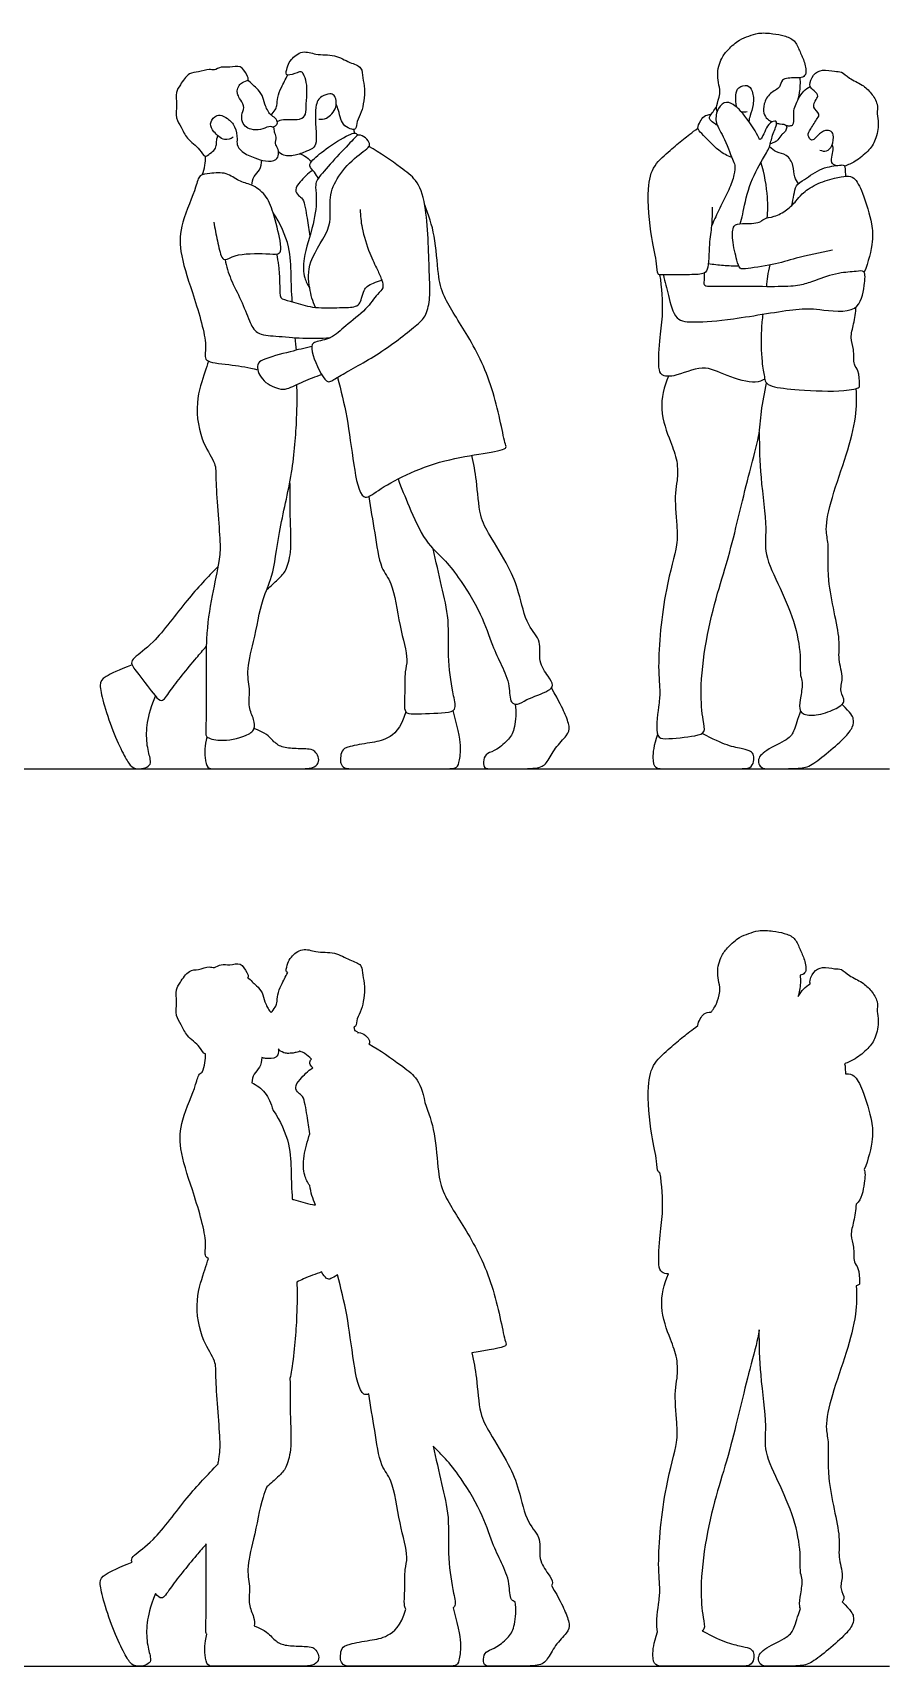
# Model space of a CAD drawing. Header units: millimetres. Extents: x 71.6 to 121.6, y 1.1 to 34.5.
# Drawn here: x 110.715 to 112.824, y 10.947 to 14.97 of the extents above; entities that cross this region are included whole.
import ezdxf

# ---------------------------------------------------------------- set-up
doc = ezdxf.new("R2010")
doc.units = ezdxf.units.MM

msp = doc.modelspace()

# ---------------------------------------------------------------- linework, layer by layer
for points in [[(107.9471, 13.1575), (112.8239, 13.1575)], [(107.9471, 10.9477), (112.8239, 10.9477)]]:
    msp.add_lwpolyline(points)
for points, knots in [([(112.3998, 14.7758), (112.399, 14.7807), (112.3963, 14.7913), (112.4124, 14.82), (112.3959, 14.864), (112.4094, 14.9075), (112.427, 14.9285), (112.4534, 14.9536), (112.4785, 14.9608), (112.5011, 14.9708), (112.5379, 14.9676), (112.5645, 14.9631), (112.5922, 14.9522), (112.6024, 14.9247), (112.6144, 14.9016), (112.6215, 14.8706), (112.6108, 14.8583), (112.592, 14.8589), (112.556, 14.8577), (112.557, 14.8331), (112.5285, 14.8225), (112.5142, 14.7955), (112.5127, 14.7711), (112.5231, 14.7568), (112.5304, 14.7519), (112.535, 14.7501)], [0, 0, 0, 0, 0.217936, 0.52629, 0.910836, 1.28333, 1.583057, 1.919541, 2.206998, 2.486641, 2.827052, 3.12803, 3.424891, 3.721904, 4.021673, 4.331178, 4.533223, 4.781763, 5.099092, 5.339537, 5.635709, 5.946605, 6.220314, 6.449071, 6.658047, 6.658047, 6.658047, 6.658047]), ([(111.3169, 14.751), (111.3217, 14.7531), (111.3315, 14.7584), (111.3659, 14.7533), (111.3878, 14.7628), (111.3874, 14.7881), (111.3905, 14.819), (111.3899, 14.8463), (111.3824, 14.8675), (111.3762, 14.8748), (111.3663, 14.8713), (111.3424, 14.8625), (111.3372, 14.8705), (111.3433, 14.8896), (111.3498, 14.9044), (111.3794, 14.9286), (111.4121, 14.9135), (111.459, 14.9176), (111.4933, 14.8956), (111.5268, 14.8867), (111.5263, 14.8569), (111.535, 14.8314), (111.5265, 14.7732), (111.5121, 14.7543), (111.5118, 14.7313), (111.4996, 14.7311), (111.4808, 14.7393), (111.4729, 14.757), (111.4679, 14.7781), (111.464, 14.7886), (111.462, 14.7938)], [0, 0, 0, 0, 0.228359, 0.562536, 0.820456, 1.092008, 1.415927, 1.719822, 1.987235, 2.144003, 2.324625, 2.606106, 2.748968, 2.995786, 3.235899, 3.564073, 3.895677, 4.282785, 4.650144, 4.964611, 5.247307, 5.554178, 5.983756, 6.271944, 6.518293, 6.689108, 6.942565, 7.192515, 7.458676, 7.693368, 7.693368, 7.693368, 7.693368]), ([(111.2086, 14.7122), (111.2021, 14.7086), (111.1857, 14.7013), (111.16, 14.7251), (111.1486, 14.7445), (111.1617, 14.7641), (111.1763, 14.7686), (111.1959, 14.7589), (111.2147, 14.7403), (111.219, 14.7086), (111.2163, 14.6946), (111.2293, 14.6738), (111.2621, 14.6611), (111.286, 14.6527), (111.3156, 14.6534), (111.3209, 14.6704), (111.319, 14.6862), (111.3099, 14.6962), (111.3172, 14.7128), (111.3082, 14.7243), (111.3111, 14.7378), (111.2945, 14.7399), (111.2764, 14.7288), (111.2529, 14.7308), (111.2364, 14.7376), (111.2284, 14.7549), (111.2298, 14.7713), (111.2381, 14.7906), (111.2232, 14.807), (111.2193, 14.8193), (111.2166, 14.8268), (111.2229, 14.8402), (111.2295, 14.8482), (111.2491, 14.8521), (111.2413, 14.8665), (111.2278, 14.8923), (111.1998, 14.882), (111.1792, 14.8879), (111.162, 14.8755), (111.149, 14.8817), (111.1226, 14.8712), (111.0983, 14.873), (111.078, 14.841), (111.0659, 14.8234), (111.0704, 14.7922), (111.0654, 14.7593), (111.0817, 14.737), (111.0926, 14.7078), (111.1269, 14.6858), (111.1373, 14.6597), (111.1516, 14.6729), (111.164, 14.6814), (111.1678, 14.6946), (111.1667, 14.7012), (111.1688, 14.7112), (111.1705, 14.7163)], [0, 0, 0, 0, 0.27108, 0.595912, 0.85788, 1.113867, 1.326289, 1.583977, 1.879106, 2.194462, 2.407118, 2.673784, 3.010986, 3.310062, 3.599756, 3.820311, 4.045342, 4.244119, 4.470312, 4.681659, 4.868915, 5.069679, 5.335758, 5.609424, 5.845868, 6.084306, 6.316145, 6.565847, 6.824729, 7.028329, 7.184482, 7.396577, 7.587521, 7.811627, 8.011834, 8.30308, 8.591892, 8.854976, 9.099274, 9.303638, 9.600704, 9.876511, 10.213119, 10.477918, 10.791238, 11.117817, 11.408775, 11.725481, 12.094086, 12.35813, 12.570746, 12.800907, 13.000316, 13.157571, 13.351839, 13.351839, 13.351839, 13.351839]), ([(111.3063, 14.7374), (111.3085, 14.7379), (111.3128, 14.7399), (111.3197, 14.7479), (111.3119, 14.7608), (111.2984, 14.7669), (111.2849, 14.7936), (111.2819, 14.8157), (111.2661, 14.8332), (111.255, 14.8424), (111.2485, 14.8503), (111.2438, 14.8528)], [0, 0, 0, 0, 0.151318, 0.321747, 0.524068, 0.744938, 1.050198, 1.323867, 1.59462, 1.815079, 2.034474, 2.034474, 2.034474, 2.034474]), ([(111.3019, 14.7668), (111.3056, 14.7707), (111.3118, 14.7798), (111.3173, 14.7905), (111.3162, 14.8119), (111.3275, 14.8354), (111.337, 14.8556), (111.3428, 14.8654)], [0, 0, 0, 0, 0.230196, 0.426762, 0.682998, 0.975913, 1.310439, 1.310439, 1.310439, 1.310439]), ([(112.5696, 14.7418), (112.5727, 14.7407), (112.5792, 14.7403), (112.589, 14.7421), (112.5895, 14.7617), (112.5876, 14.7828), (112.5975, 14.7986), (112.6041, 14.8225), (112.6055, 14.8467), (112.6043, 14.859)], [0, 0, 0, 0, 0.177648, 0.336322, 0.573103, 0.837325, 1.074843, 1.355866, 1.700845, 1.700845, 1.700845, 1.700845]), ([(112.6525, 14.6808), (112.6577, 14.6785), (112.6707, 14.6762), (112.6842, 14.6908), (112.6888, 14.7187), (112.6784, 14.7297), (112.6606, 14.7296), (112.6438, 14.7125), (112.6326, 14.7012), (112.6206, 14.7179), (112.6307, 14.7329), (112.6458, 14.7582), (112.6546, 14.7699), (112.6323, 14.7858), (112.6433, 14.8055), (112.6511, 14.8169), (112.6341, 14.8296), (112.6251, 14.8408), (112.6357, 14.8681), (112.6588, 14.8812), (112.6888, 14.8736), (112.7069, 14.8753), (112.7253, 14.8558), (112.7582, 14.8426), (112.7794, 14.8213), (112.797, 14.7948), (112.7925, 14.7693), (112.7987, 14.746), (112.7917, 14.7045), (112.7724, 14.6777), (112.7403, 14.652), (112.7227, 14.6442), (112.7137, 14.6409)], [0, 0, 0, 0, 0.233825, 0.475552, 0.768121, 0.969621, 1.193649, 1.474476, 1.673491, 1.88543, 2.121817, 2.435457, 2.626847, 2.887585, 3.138748, 3.330857, 3.572312, 3.78104, 4.06872, 4.353639, 4.662427, 4.896634, 5.178655, 5.516651, 5.830281, 6.141396, 6.419332, 6.697875, 7.057884, 7.387316, 7.745874, 8.051032, 8.051032, 8.051032, 8.051032]), ([(111.419, 14.7566), (111.4253, 14.7564), (111.439, 14.7565), (111.4667, 14.7839), (111.4597, 14.8173), (111.4458, 14.8201), (111.4233, 14.814), (111.4056, 14.7876), (111.4157, 14.7081), (111.4091, 14.6867), (111.3883, 14.6771), (111.3601, 14.6669), (111.3464, 14.6664), (111.3336, 14.6663), (111.3212, 14.6739), (111.3197, 14.6778)], [0, 0, 0, 0, 0.249469, 0.590362, 0.897101, 1.090831, 1.352255, 1.663809, 2.172937, 2.432249, 2.693645, 3.011375, 3.269642, 3.465058, 3.668146, 3.668146, 3.668146, 3.668146]), ([(112.4482, 14.7863), (112.4454, 14.7948), (112.4455, 14.8185), (112.4501, 14.8362), (112.4756, 14.8435), (112.4888, 14.8253), (112.4909, 14.7928), (112.4806, 14.7664), (112.4787, 14.7563), (112.4776, 14.7515)], [0.36082, 0.36082, 0.36082, 0.36082, 0.619618, 0.872401, 1.131197, 1.377222, 1.700972, 2.002315, 2.22029, 2.22029, 2.22029, 2.22029]), ([(112.5993, 14.8064), (112.603, 14.8134), (112.6124, 14.8263), (112.6233, 14.8343), (112.6291, 14.8376)], [0, 0, 0, 0, 0.2759403, 0.5297555, 0.5297555, 0.5297555, 0.5297555]), ([(112.4361, 14.6622), (112.4249, 14.6671), (112.4034, 14.6763), (112.3636, 14.7208), (112.3494, 14.7333), (112.3584, 14.7518), (112.3662, 14.7647), (112.3781, 14.7685), (112.3851, 14.768)], [0, 0, 0, 0, 0.344003, 0.779074, 1.009275, 1.246486, 1.469159, 1.70326, 1.70326, 1.70326, 1.70326]), ([(112.4005, 14.7421), (112.3969, 14.7436), (112.3909, 14.7474), (112.3792, 14.7576), (112.3831, 14.7653), (112.39, 14.775), (112.3956, 14.7836), (112.3985, 14.7881)], [0, 0, 0, 0, 0.1929973, 0.4026392, 0.5525633, 0.7485901, 0.9753208, 0.9753208, 0.9753208, 0.9753208]), ([(112.4569, 14.4993), (112.4588, 14.5072), (112.4636, 14.5237), (112.4762, 14.5936), (112.51, 14.656), (112.5304, 14.6876), (112.5344, 14.7165), (112.5481, 14.7444), (112.5454, 14.7544), (112.5283, 14.7486), (112.5192, 14.7306), (112.5118, 14.7133), (112.5042, 14.7032), (112.5008, 14.7198), (112.4636, 14.7717), (112.4467, 14.7886), (112.4227, 14.8038), (112.3997, 14.7844), (112.3932, 14.7487), (112.4166, 14.7157), (112.4366, 14.6588), (112.4449, 14.6442), (112.4421, 14.6178), (112.4294, 14.5816), (112.4023, 14.5313), (112.3916, 14.5062), (112.3861, 14.4935)], [0, 0, 0, 0, 0.280976, 0.756243, 1.24327, 1.583322, 1.892608, 2.204882, 2.3485, 2.561164, 2.820234, 3.075154, 3.234882, 3.423481, 3.880954, 4.177231, 4.450343, 4.733344, 5.056742, 5.423364, 5.860782, 6.091064, 6.366335, 6.723723, 7.152317, 7.518571, 7.518571, 7.518571, 7.518571]), ([(111.4178, 14.6105), (111.4148, 14.6159), (111.4099, 14.6266), (111.3919, 14.6415), (111.406, 14.6592), (111.4415, 14.6884), (111.4952, 14.721), (111.5095, 14.7237), (111.514, 14.7193), (111.5154, 14.7173)], [0, 0, 0, 0, 0.24666, 0.497565, 0.731287, 1.135022, 1.591094, 1.790175, 1.947217, 1.947217, 1.947217, 1.947217]), ([(112.3875, 14.54), (112.3877, 14.5248), (112.3874, 14.4928), (112.3789, 14.4515), (112.3802, 14.3862), (112.3643, 14.3739), (112.3262, 14.3741), (112.2651, 14.3728), (112.2517, 14.3737), (112.252, 14.4061), (112.2363, 14.4659), (112.2255, 14.5839), (112.2412, 14.6435), (112.2841, 14.6797), (112.3165, 14.7076), (112.3371, 14.7235), (112.3527, 14.735)], [0, 0, 0, 0, 0.384104, 0.769428, 1.215313, 1.437757, 1.791543, 2.240214, 2.414321, 2.699973, 3.160626, 3.780431, 4.220374, 4.633299, 5.00665, 5.358298, 5.358298, 5.358298, 5.358298]), ([(112.5466, 14.7468), (112.5494, 14.7463), (112.5586, 14.7448), (112.5724, 14.7438), (112.5708, 14.732), (112.5653, 14.723), (112.5589, 14.7198), (112.5499, 14.7049), (112.5425, 14.7005), (112.5348, 14.6972), (112.5309, 14.6964)], [6.812615, 6.812615, 6.812615, 6.812615, 6.917805, 7.139193, 7.308701, 7.489867, 7.642579, 7.873229, 8.044098, 8.240725, 8.240725, 8.240725, 8.240725]), ([(111.4107, 14.2934), (111.4039, 14.3084), (111.3948, 14.3415), (111.3894, 14.4093), (111.4565, 14.4912), (111.4412, 14.557), (111.4615, 14.6124), (111.5024, 14.6599), (111.5443, 14.6872), (111.5449, 14.6974), (111.5357, 14.712), (111.5164, 14.72), (111.5062, 14.7096), (111.4257, 14.6244), (111.4083, 14.597), (111.4154, 14.5633), (111.4079, 14.4964), (111.3785, 14.417), (111.382, 14.3668), (111.3915, 14.3488), (111.3967, 14.341)], [0, 0, 0, 0, 0.403588, 0.864996, 1.435166, 1.889254, 2.315832, 2.781442, 3.169927, 3.327357, 3.56002, 3.802233, 4.009211, 4.628118, 4.960074, 5.271181, 5.742753, 6.277127, 6.672448, 6.976502, 6.976502, 6.976502, 6.976502]), ([(111.521, 14.5341), (111.5215, 14.519), (111.5239, 14.4892), (111.5428, 14.4265), (111.5631, 14.3875), (111.5743, 14.3615), (111.5798, 14.3403), (111.5611, 14.3252), (111.5363, 14.2862), (111.4844, 14.2495), (111.4525, 14.2159), (111.4117, 14.2096), (111.4007, 14.2021), (111.4016, 14.1743), (111.4345, 14.1075), (111.4501, 14.1114), (111.4779, 14.1298), (111.5697, 14.1775), (111.6599, 14.2482), (111.6852, 14.2739), (111.6943, 14.3212), (111.6905, 14.3826), (111.6871, 14.5434), (111.6617, 14.608), (111.6193, 14.6386), (111.5697, 14.6746), (111.5426, 14.6896)], [0, 0, 0, 0, 0.385168, 0.84726, 1.230544, 1.534123, 1.780598, 2.041862, 2.431062, 2.890133, 3.284945, 3.638449, 3.8223, 4.117987, 4.600249, 4.786027, 5.097368, 5.693214, 6.310167, 6.64409, 7.014008, 7.476851, 8.204674, 8.67194, 9.073201, 9.625578, 9.625578, 9.625578, 9.625578]), ([(112.6002, 14.5982), (112.5966, 14.6034), (112.5889, 14.6145), (112.5892, 14.6438), (112.5725, 14.671), (112.5455, 14.6741), (112.534, 14.684), (112.5285, 14.6889)], [0, 0, 0, 0, 0.246916, 0.550821, 0.858074, 1.143177, 1.408934, 1.408934, 1.408934, 1.408934]), ([(112.6925, 14.6425), (112.6884, 14.6441), (112.6788, 14.6494), (112.6834, 14.6683), (112.687, 14.6845), (112.6845, 14.6915), (112.6832, 14.6946)], [0, 0, 0, 0, 0.2046649, 0.4428634, 0.6760315, 0.8575784, 0.8575784, 0.8575784, 0.8575784]), ([(111.1317, 14.6199), (111.1351, 14.6274), (111.1398, 14.6431), (111.1403, 14.6579), (111.1398, 14.6652)], [0, 0, 0, 0, 0.2829609, 0.5514678, 0.5514678, 0.5514678, 0.5514678]), ([(111.254, 14.5941), (111.2547, 14.6014), (111.2577, 14.6168), (111.2752, 14.631), (111.2783, 14.6478), (111.2787, 14.6559)], [0, 0, 0, 0, 0.2684855, 0.5338802, 0.8154783, 0.8154783, 0.8154783, 0.8154783]), ([(111.3727, 14.6717), (111.377, 14.6702), (111.3853, 14.6664), (111.3964, 14.6576), (111.401, 14.6524)], [0, 0, 0, 0, 0.2115024, 0.4735254, 0.4735254, 0.4735254, 0.4735254]), ([(112.5232, 14.5136), (112.5246, 14.5305), (112.5261, 14.5647), (112.5166, 14.623), (112.5078, 14.6509)], [0, 0, 0, 0, 0.4059646, 0.9379043, 0.9379043, 0.9379043, 0.9379043]), ([(112.5841, 14.5448), (112.5854, 14.5535), (112.5896, 14.5699), (112.5925, 14.5953), (112.617, 14.6085), (112.6561, 14.6387), (112.6993, 14.6433), (112.7133, 14.6449), (112.7146, 14.6384), (112.7148, 14.636), (112.7152, 14.6294), (112.7156, 14.6229), (112.716, 14.6163)], [0, 0, 0, 0, 0.290923, 0.563423, 0.850686, 1.254963, 1.628972, 1.818298, 1.970507, 1.970507, 1.970507, 2.2227, 2.2227, 2.2227, 2.2227]), ([(111.1607, 14.5031), (111.163, 14.4876), (111.1692, 14.4596), (111.1776, 14.4165), (111.1901, 14.408), (111.2138, 14.4267), (111.2873, 14.4262), (111.3172, 14.4234), (111.3276, 14.4314), (111.3244, 14.4606), (111.3077, 14.527), (111.2906, 14.5709), (111.2541, 14.5973), (111.2214, 14.6026), (111.1926, 14.6276), (111.1523, 14.6231), (111.1226, 14.621), (111.1177, 14.5857), (111.0785, 14.502), (111.0749, 14.4291), (111.1074, 14.3329), (111.1456, 14.2105), (111.1372, 14.1734), (111.145, 14.1568), (111.2106, 14.1523), (111.245, 14.1455), (111.2691, 14.1397)], [0, 0, 0, 0, 0.392285, 0.762529, 0.944473, 1.237122, 1.734794, 2.044719, 2.216678, 2.510337, 2.991572, 3.388627, 3.757634, 4.08407, 4.425985, 4.787493, 5.073036, 5.386453, 5.935448, 6.421659, 7.007937, 7.657215, 7.98809, 8.193785, 8.637673, 9.085375, 9.085375, 9.085375, 9.085375]), ([(111.4042, 14.6308), (111.3922, 14.6236), (111.3738, 14.6039), (111.3581, 14.5838), (111.3689, 14.5676), (111.383, 14.5619), (111.3903, 14.5101), (111.3952, 14.4836), (111.3968, 14.4687)], [0, 0, 0, 0, 0.371144, 0.643653, 0.867608, 1.078748, 1.475709, 1.859258, 1.859258, 1.859258, 1.859258]), ([(112.6838, 14.4345), (112.654, 14.4283), (112.5934, 14.4151), (112.5404, 14.3979), (112.4718, 14.3884), (112.455, 14.3871), (112.4477, 14.4118), (112.4364, 14.4571), (112.4371, 14.4974), (112.4626, 14.5004), (112.5052, 14.4996), (112.5143, 14.5133), (112.5422, 14.5159), (112.5717, 14.5321), (112.5947, 14.555), (112.6085, 14.5741), (112.643, 14.5983), (112.6875, 14.6117), (112.7181, 14.6178), (112.7396, 14.6138), (112.7606, 14.5738), (112.7824, 14.4983), (112.7839, 14.457), (112.7727, 14.4038), (112.7617, 14.3802)], [0, 0, 0, 0, 0.54297, 0.986658, 1.449982, 1.655412, 1.918046, 2.322799, 2.655115, 2.919318, 3.283915, 3.498357, 3.785612, 4.119829, 4.439268, 4.712642, 5.07673, 5.470293, 5.783688, 6.025054, 6.395913, 6.899339, 7.273268, 7.776098, 7.776098, 7.776098, 7.776098]), ([(111.3537, 14.3073), (111.3521, 14.332), (111.3507, 14.3757), (111.35, 14.444), (111.324, 14.501), (111.3066, 14.5261)], [10.934611, 10.934611, 10.934611, 10.934611, 11.36754, 11.845451, 12.393996, 12.393996, 12.393996, 12.393996]), ([(111.4649, 14.1209), (111.4738, 14.0884), (111.4905, 14.0217), (111.5026, 13.9148), (111.5224, 13.8091), (111.5734, 13.8519), (111.7141, 13.9261), (111.8865, 13.939), (111.8755, 13.9604), (111.8527, 14.0958), (111.792, 14.2186), (111.7242, 14.3175), (111.7118, 14.3752), (111.7067, 14.471), (111.6898, 14.5206), (111.6801, 14.5455)], [0, 0, 0, 0, 0.576085, 1.199132, 1.717084, 2.075709, 2.841789, 3.548464, 3.734082, 4.386008, 5.094237, 5.703682, 6.141652, 6.692872, 7.206278, 7.206278, 7.206278, 7.206278]), ([(111.1882, 14.4112), (111.1919, 14.3946), (111.2009, 14.3614), (111.2286, 14.3122), (111.2469, 14.2613), (111.265, 14.2253), (111.3154, 14.223), (111.38, 14.2164), (111.4244, 14.2174), (111.4468, 14.2186)], [0, 0, 0, 0, 0.408727, 0.840493, 1.265016, 1.605398, 1.991768, 2.459255, 2.928709, 2.928709, 2.928709, 2.928709]), ([(111.3149, 14.425), (111.317, 14.4154), (111.3206, 14.396), (111.3231, 14.3553), (111.3228, 14.3232), (111.3284, 14.3126), (111.3599, 14.3069), (111.4038, 14.2905), (111.4618, 14.2932), (111.5047, 14.2925), (111.5194, 14.3007), (111.5249, 14.3162), (111.5296, 14.3355), (111.538, 14.3458), (111.5539, 14.3539), (111.5671, 14.3586), (111.5741, 14.3603)], [0, 0, 0, 0, 0.310181, 0.682662, 1.001971, 1.178345, 1.486587, 1.885349, 2.328391, 2.699197, 2.916264, 3.143121, 3.397967, 3.601792, 3.840208, 4.105917, 4.105917, 4.105917, 4.105917]), ([(112.4535, 14.3945), (112.4408, 14.3947), (112.4152, 14.3958), (112.3905, 14.3987), (112.3782, 14.4006)], [0, 0, 0, 0, 0.3517017, 0.6986796, 0.6986796, 0.6986796, 0.6986796]), ([(112.517, 14.117), (112.5097, 14.1135), (112.4937, 14.1037), (112.4205, 14.1238), (112.366, 14.1555), (112.2964, 14.1211), (112.2615, 14.1242), (112.2542, 14.1479), (112.2584, 14.2232), (112.2683, 14.2787), (112.2643, 14.3426), (112.2591, 14.3734)], [0, 0, 0, 0, 0.280709, 0.761075, 1.213737, 1.698011, 2.003868, 2.258144, 2.743258, 3.187479, 3.736741, 3.736741, 3.736741, 3.736741]), ([(112.2676, 14.3731), (112.2707, 14.3561), (112.2804, 14.3254), (112.2939, 14.2588), (112.3494, 14.2565), (112.439, 14.2628), (112.5953, 14.2918), (112.6466, 14.2901), (112.7503, 14.2741), (112.7622, 14.3443), (112.7667, 14.3868), (112.7395, 14.3807), (112.6981, 14.38), (112.642, 14.3599), (112.6065, 14.3472), (112.5584, 14.3429), (112.4091, 14.3462), (112.3725, 14.3439), (112.3677, 14.3487), (112.3688, 14.3601), (112.3687, 14.3721), (112.3691, 14.3785)], [0, 0, 0, 0, 0.409236, 0.844871, 1.221895, 1.778085, 2.486076, 2.922016, 3.448019, 3.888523, 4.220749, 4.465415, 4.840178, 5.279464, 5.617576, 6.019404, 6.723461, 7.048545, 7.16582, 7.34955, 7.598789, 7.598789, 7.598789, 7.598789]), ([(112.5221, 14.3444), (112.5226, 14.3529), (112.5243, 14.3698), (112.5282, 14.3886), (112.5307, 14.3978)], [0, 0, 0, 0, 0.2868563, 0.5912181, 0.5912181, 0.5912181, 0.5912181]), ([(112.5125, 14.2766), (112.5108, 14.2637), (112.5079, 14.2387), (112.5081, 14.1607), (112.5167, 14.1252), (112.5173, 14.1079), (112.5378, 14.0962), (112.6039, 14.0896), (112.7056, 14.0849), (112.7518, 14.0945), (112.7503, 14.1049), (112.7496, 14.1394), (112.7337, 14.1515), (112.7386, 14.191), (112.7263, 14.2186), (112.7375, 14.2533), (112.7405, 14.281), (112.7425, 14.2951)], [0, 0, 0, 0, 0.355, 0.855769, 1.201262, 1.416727, 1.662827, 2.126772, 2.723437, 3.07539, 3.231543, 3.555091, 3.801375, 4.143056, 4.453331, 4.786675, 5.158068, 5.158068, 5.158068, 5.158068]), ([(111.1475, 14.1612), (111.1444, 14.1521), (111.139, 14.1325), (111.1111, 14.057), (111.1294, 13.9592), (111.1675, 13.9089), (111.1634, 13.8693), (111.1778, 13.7137), (111.175, 13.6698), (111.1545, 13.5792), (111.1387, 13.476), (111.1438, 13.3413), (111.1403, 13.2458), (111.1421, 13.2343), (111.1784, 13.2227), (111.2381, 13.2356), (111.2631, 13.2535), (111.26, 13.2801), (111.244, 13.3099), (111.2516, 13.3499), (111.2392, 13.3982), (111.2605, 13.4705), (111.2782, 13.5761), (111.3075, 13.6302), (111.32, 13.7444), (111.3559, 13.8842), (111.3653, 14.0144), (111.3665, 14.081), (111.3651, 14.101), (111.3649, 14.1033)], [0, 0, 0, 0, 0.307507, 0.812117, 1.386488, 1.817119, 2.182402, 2.887186, 3.291728, 3.82129, 4.41627, 5.104351, 5.643211, 5.806756, 6.137103, 6.593505, 6.890326, 7.164244, 7.493425, 7.850221, 8.243773, 8.743959, 9.332938, 9.780418, 10.380992, 11.082269, 11.745368, 12.24475, 12.315483, 12.315483, 12.315483, 12.315483]), ([(111.4019, 14.1967), (111.3843, 14.193), (111.3496, 14.1846), (111.2829, 14.1672), (111.2642, 14.1534), (111.2747, 14.1124), (111.3194, 14.0913), (111.342, 14.0911), (111.3826, 14.1131), (111.4111, 14.123), (111.4261, 14.1283)], [0.034729, 0.034729, 0.034729, 0.034729, 0.441052, 0.91732, 1.162547, 1.525071, 1.918867, 2.18541, 2.564376, 2.960395, 2.960395, 2.960395, 2.960395]), ([(112.2802, 14.1237), (112.2692, 14.0984), (112.2549, 14.0433), (112.2842, 13.9632), (112.3033, 13.9174), (112.3026, 13.8655), (112.2944, 13.8369), (112.3007, 13.7546), (112.3039, 13.7065), (112.2686, 13.597), (112.2515, 13.4137), (112.2606, 13.3465), (112.2558, 13.3124), (112.2457, 13.2346), (112.2747, 13.2294), (112.3436, 13.2371), (112.3726, 13.2459), (112.3634, 13.2815), (112.3575, 13.3534), (112.3705, 13.4727), (112.4004, 13.5927), (112.4328, 13.6884), (112.478, 13.888), (112.504, 13.9718), (112.5078, 14.0374), (112.5166, 14.0839), (112.5212, 14.1071)], [0, 0, 0, 0, 0.51682, 1.031883, 1.437773, 1.828735, 2.147906, 2.650622, 3.048302, 3.653746, 4.43587, 4.887025, 5.231631, 5.704204, 5.968074, 6.448852, 6.730065, 7.033134, 7.51595, 8.145903, 8.769661, 9.3558, 10.164889, 10.702586, 11.150661, 11.628993, 11.628993, 11.628993, 11.628993]), ([(112.5034, 13.9854), (112.5038, 13.9488), (112.5056, 13.8711), (112.5239, 13.7507), (112.5139, 13.6851), (112.555, 13.6046), (112.5956, 13.508), (112.6069, 13.4291), (112.603, 13.3877), (112.612, 13.3705), (112.6054, 13.3359), (112.6007, 13.306), (112.61, 13.2895), (112.6465, 13.2877), (112.6871, 13.3017), (112.7202, 13.3212), (112.6997, 13.3487), (112.7125, 13.3802), (112.6958, 13.4301), (112.707, 13.4754), (112.6666, 13.6192), (112.6768, 13.709), (112.6641, 13.7472), (112.6826, 13.8299), (112.719, 13.9284), (112.7436, 14.0228), (112.7437, 14.0705), (112.7424, 14.0937)], [0.10211, 0.10211, 0.10211, 0.10211, 0.666958, 1.321471, 1.790457, 2.329864, 2.866051, 3.39063, 3.789602, 4.03558, 4.377961, 4.699966, 4.925723, 5.260386, 5.660172, 5.980347, 6.274914, 6.604451, 7.009766, 7.442251, 8.155864, 8.706858, 9.061206, 9.582956, 10.196273, 10.769938, 11.256698, 11.256698, 11.256698, 11.256698]), ([(111.6142, 13.8712), (111.6225, 13.8482), (111.6411, 13.8044), (111.6779, 13.7173), (111.7278, 13.6742), (111.764, 13.6286), (111.8209, 13.5402), (111.8445, 13.4624), (111.869, 13.4128), (111.8908, 13.364), (111.8877, 13.3194), (111.9106, 13.3137), (111.9303, 13.3301), (111.9838, 13.3464), (111.9984, 13.3627), (111.9832, 13.3867), (111.9577, 13.4214), (111.9698, 13.473), (111.9295, 13.5099), (111.9126, 13.5937), (111.8884, 13.6536), (111.8403, 13.7322), (111.8133, 13.7789), (111.809, 13.8682), (111.8003, 13.9084), (111.7963, 13.9292)], [0, 0, 0, 0, 0.48981, 1.041976, 1.498951, 1.934737, 2.521521, 3.041677, 3.464457, 3.886855, 4.246234, 4.472127, 4.762358, 5.192225, 5.429667, 5.71244, 6.085555, 6.476496, 6.8817, 7.401531, 7.876274, 8.415746, 8.842602, 9.371342, 9.828924, 9.828924, 9.828924, 9.828924]), ([(111.2911, 13.5991), (111.3016, 13.6082), (111.3252, 13.6291), (111.3394, 13.6455), (111.3534, 13.6931), (111.3475, 13.7826), (111.3484, 13.8373), (111.3482, 13.8656)], [4.98734, 4.98734, 4.98734, 4.98734, 5.192479, 5.516236, 5.899622, 6.442787, 6.970796, 6.970796, 6.970796, 6.970796]), ([(111.5421, 13.8278), (111.5464, 13.7979), (111.5574, 13.7417), (111.5687, 13.6501), (111.6034, 13.6156), (111.6159, 13.5104), (111.6411, 13.4276), (111.6295, 13.396), (111.6323, 13.3461), (111.6265, 13.2923), (111.6562, 13.2926), (111.7284, 13.2942), (111.759, 13.3008), (111.7498, 13.3419), (111.7345, 13.4248), (111.7425, 13.5241), (111.7204, 13.6068), (111.7079, 13.6687), (111.7005, 13.6993)], [0, 0, 0, 0, 0.545958, 1.079619, 1.467912, 2.055293, 2.585373, 2.903083, 3.315554, 3.704, 3.972435, 4.471326, 4.754841, 5.083228, 5.616919, 6.190885, 6.719576, 7.275856, 7.275856, 7.275856, 7.275856]), ([(111.171, 13.6556), (111.1454, 13.6286), (111.0948, 13.577), (111.0179, 13.4681), (110.9663, 13.434), (110.9537, 13.4165), (110.9774, 13.3883), (111.0133, 13.3394), (111.0332, 13.3183), (111.0555, 13.354), (111.1027, 13.4131), (111.1339, 13.4494), (111.142, 13.4585)], [0, 0, 0, 0, 0.605935, 1.24874, 1.688587, 1.912092, 2.240795, 2.704527, 2.9623, 3.282404, 3.849121, 4.041944, 4.041944, 4.041944, 4.041944]), ([(112.605, 13.2995), (112.5982, 13.279), (112.5885, 13.2491), (112.579, 13.2304), (112.5147, 13.2022), (112.4955, 13.1772), (112.507, 13.1575), (112.5227, 13.1575), (112.5613, 13.1575), (112.6019, 13.1577), (112.6273, 13.1616), (112.6671, 13.1925), (112.7161, 13.2345), (112.7356, 13.2608), (112.7376, 13.2803), (112.7294, 13.2941), (112.7076, 13.3158)], [0, 0, 0, 0, 0.144278, 0.288556, 0.432834, 0.577112, 0.721389, 0.721389, 0.721389, 0.862616, 1.02635, 1.190084, 1.353818, 1.517551, 1.681285, 1.845019, 1.845019, 1.845019, 1.845019]), ([(112.7137, 12.4311), (112.7227, 12.4344), (112.7403, 12.4422), (112.7724, 12.4679), (112.7917, 12.4947), (112.7987, 12.5362), (112.7925, 12.5595), (112.797, 12.585), (112.7794, 12.6115), (112.7582, 12.6328), (112.7253, 12.646), (112.7069, 12.6655), (112.6888, 12.6638), (112.6588, 12.6714), (112.6357, 12.6583), (112.6272, 12.6363), (112.6287, 12.6289), (112.6291, 12.6278), (112.6233, 12.6245), (112.6124, 12.6165), (112.603, 12.6036), (112.5993, 12.5966), (112.6008, 12.6013), (112.6044, 12.6167), (112.6055, 12.6369), (112.6043, 12.6492), (112.6066, 12.6494), (112.6129, 12.6509), (112.6215, 12.6608), (112.6144, 12.6918), (112.6024, 12.7149), (112.5922, 12.7424), (112.5645, 12.7533), (112.5379, 12.7578), (112.5011, 12.761), (112.4785, 12.751), (112.4534, 12.7438), (112.427, 12.7187), (112.4094, 12.6977), (112.3959, 12.6542), (112.4124, 12.6102), (112.3996, 12.5873), (112.3986, 12.5791), (112.3985, 12.5783), (112.3956, 12.5738), (112.3909, 12.5665), (112.3865, 12.5603), (112.3851, 12.5582), (112.3781, 12.5587), (112.3662, 12.5549), (112.3584, 12.5421), (112.3525, 12.5299), (112.3527, 12.5252), (112.3371, 12.5137), (112.3165, 12.4978), (112.2841, 12.4699), (112.2412, 12.4337), (112.2255, 12.3741), (112.2363, 12.2561), (112.252, 12.1963), (112.2518, 12.166), (112.2568, 12.1638), (112.2591, 12.1636), (112.2643, 12.1328), (112.2683, 12.0689), (112.2584, 12.0134), (112.2542, 11.9381), (112.2607, 11.9169), (112.2734, 11.9138), (112.2802, 11.9139), (112.2692, 11.8886), (112.2549, 11.8335), (112.2842, 11.7534), (112.3033, 11.7076), (112.3026, 11.6557), (112.2944, 11.6271), (112.3007, 11.5448), (112.3039, 11.4967), (112.2686, 11.3872), (112.2515, 11.2039), (112.2606, 11.1367), (112.2559, 11.1031), (112.2485, 11.0465), (112.2532, 11.032), (112.2433, 11.0038), (112.24, 10.9705), (112.2451, 10.9477), (112.2715, 10.9477), (112.3241, 10.9477), (112.4554, 10.9477), (112.4839, 10.9477), (112.4903, 10.9655), (112.4907, 10.9811), (112.4837, 10.9909), (112.466, 10.9962), (112.4268, 11.003), (112.3909, 11.0202), (112.3627, 11.0346), (112.3647, 11.0359), (112.371, 11.0424), (112.3634, 11.0717), (112.3575, 11.1436), (112.3705, 11.2629), (112.4004, 11.3829), (112.4328, 11.4786), (112.478, 11.6782), (112.4986, 11.7445), (112.5029, 11.7723), (112.5034, 11.7756), (112.5038, 11.739), (112.5056, 11.6613), (112.5239, 11.5409), (112.5139, 11.4753), (112.555, 11.3948), (112.5956, 11.2982), (112.6069, 11.2193), (112.603, 11.1779), (112.612, 11.1607), (112.6054, 11.1261), (112.6014, 11.1007), (112.6041, 11.0915), (112.605, 11.0897), (112.5982, 11.0692), (112.5885, 11.0393), (112.579, 11.0206), (112.5147, 10.9924), (112.4955, 10.9674), (112.507, 10.9477), (112.5227, 10.9477), (112.5613, 10.9477), (112.6019, 10.9479), (112.6273, 10.9518), (112.6671, 10.9827), (112.7161, 11.0247), (112.7356, 11.051), (112.7376, 11.0705), (112.7294, 11.0843), (112.7076, 11.106), (112.7099, 11.1083), (112.7156, 11.1175), (112.6997, 11.1389), (112.7125, 11.1704), (112.6958, 11.2203), (112.707, 11.2656), (112.6666, 11.4094), (112.6768, 11.4992), (112.6641, 11.5374), (112.6826, 11.6201), (112.719, 11.7186), (112.7436, 11.813), (112.7437, 11.8607), (112.7424, 11.8839), (112.7456, 11.8849), (112.7513, 11.8877), (112.7503, 11.8951), (112.7496, 11.9296), (112.7337, 11.9417), (112.7386, 11.9812), (112.7263, 12.0088), (112.7375, 12.0435), (112.7405, 12.0712), (112.7425, 12.0853), (112.7559, 12.097), (112.7622, 12.1349), (112.7654, 12.1649), (112.7617, 12.1704), (112.7727, 12.194), (112.7839, 12.2472), (112.7824, 12.2885), (112.7606, 12.364), (112.7396, 12.404), (112.7246, 12.4068), (112.7169, 12.4066), (112.716, 12.4065), (112.7156, 12.4131), (112.7152, 12.4196), (112.7148, 12.4262), (112.7147, 12.4278), (112.7144, 12.4296), (112.7137, 12.4311)], [-8.051032, -8.051032, -8.051032, -8.051032, -7.745874, -7.387316, -7.057884, -6.697875, -6.419332, -6.141396, -5.830281, -5.516651, -5.178655, -4.896634, -4.662427, -4.353639, -4.06872, -3.78104, -3.722313, -3.722313, -3.722313, -3.468498, -3.192558, -3.192558, -3.192558, -3.015944, -2.670965, -2.670965, -2.670965, -2.572691, -2.370645, -2.061141, -1.761372, -1.464359, -1.167498, -0.86652, -0.526109, -0.246466, 0.040991, 0.377475, 0.677202, 1.049696, 1.434242, 1.742596, 1.776063, 1.776063, 1.776063, 2.002794, 2.133373, 2.133373, 2.133373, 2.367475, 2.590148, 2.821957, 2.821957, 2.821957, 3.173604, 3.546956, 3.95988, 4.399824, 5.019629, 5.480282, 5.765934, 5.880446, 5.880446, 5.880446, 6.429708, 6.873929, 7.359043, 7.613319, 7.808274, 7.808274, 7.808274, 8.325095, 8.840158, 9.246047, 9.637009, 9.956181, 10.458896, 10.856577, 11.46202, 12.244145, 12.6953, 13.039905, 13.493581, 13.493581, 13.493581, 13.628503, 13.763426, 13.898348, 14.033271, 14.168193, 14.303116, 14.438038, 14.572961, 14.707883, 14.842806, 14.977728, 15.112651, 15.112651, 15.112651, 15.207466, 15.510536, 15.993352, 16.623304, 17.247062, 17.833202, 18.642291, 19.179987, 19.252627, 19.252627, 19.252627, 19.817475, 20.471989, 20.940975, 21.480381, 22.016568, 22.541147, 22.940119, 23.186097, 23.528478, 23.850483, 23.941266, 23.941266, 23.941266, 24.085544, 24.229822, 24.3741, 24.518378, 24.662656, 24.662656, 24.662656, 24.803882, 24.967616, 25.13135, 25.295084, 25.458818, 25.622552, 25.786285, 25.786285, 25.786285, 25.897734, 26.192301, 26.521838, 26.927153, 27.359638, 28.073251, 28.624245, 28.978593, 29.500343, 30.11366, 30.687325, 31.174085, 31.174085, 31.174085, 31.286329, 31.442481, 31.766029, 32.012313, 32.353994, 32.66427, 32.997613, 33.369006, 33.369006, 33.369006, 33.769221, 34.078852, 34.078852, 34.078852, 34.581683, 34.955611, 35.459037, 35.829896, 36.071262, 36.106009, 36.106009, 36.106009, 36.358203, 36.358203, 36.358203, 36.461172, 36.461172, 36.461172, 36.461172]), ([(111.903, 11.1066), (111.9057, 11.0873), (111.9022, 11.0448), (111.8892, 11.0211), (111.8562, 10.9921), (111.8326, 10.9866), (111.8238, 10.9714), (111.8238, 10.9477), (111.8443, 10.9477), (111.9041, 10.9477), (111.9636, 10.9477), (111.9819, 10.9618), (111.9995, 10.9991), (112.0332, 11.0315), (112.0388, 11.049), (112.0247, 11.0854), (112.0125, 11.1109), (111.9919, 11.1468), (111.9934, 11.1488), (111.9962, 11.1565), (111.9832, 11.1769), (111.9577, 11.2116), (111.9698, 11.2632), (111.9295, 11.3001), (111.9126, 11.3839), (111.8884, 11.4438), (111.8403, 11.5224), (111.8133, 11.5691), (111.809, 11.6584), (111.8003, 11.6986), (111.7963, 11.7194), (111.837, 11.7264), (111.8848, 11.7326), (111.8755, 11.7506), (111.8527, 11.886), (111.792, 12.0088), (111.7242, 12.1077), (111.7118, 12.1654), (111.7067, 12.2612), (111.6898, 12.3108), (111.6801, 12.3357), (111.6752, 12.3639), (111.6614, 12.3985), (111.6193, 12.4288), (111.5697, 12.4648), (111.5426, 12.4798), (111.5446, 12.4825), (111.5449, 12.4876), (111.5357, 12.5022), (111.5209, 12.5084), (111.5162, 12.5077), (111.5154, 12.5075), (111.514, 12.5095), (111.5113, 12.5121), (111.5079, 12.5128), (111.507, 12.5128), (111.5065, 12.5158), (111.5061, 12.5188), (111.5056, 12.5218), (111.5071, 12.522), (111.5119, 12.5243), (111.5121, 12.5445), (111.5265, 12.5634), (111.535, 12.6216), (111.5263, 12.6471), (111.5268, 12.6769), (111.4933, 12.6858), (111.459, 12.7078), (111.4121, 12.7037), (111.3794, 12.7188), (111.3498, 12.6946), (111.3433, 12.6798), (111.3372, 12.6607), (111.3402, 12.656), (111.3428, 12.6556), (111.337, 12.6458), (111.3275, 12.6256), (111.3162, 12.6021), (111.3173, 12.5807), (111.3118, 12.57), (111.3056, 12.5609), (111.3019, 12.557), (111.3013, 12.5576), (111.2952, 12.5634), (111.2849, 12.5838), (111.2819, 12.6059), (111.2661, 12.6234), (111.255, 12.6326), (111.2485, 12.6405), (111.2438, 12.643), (111.2442, 12.6434), (111.247, 12.6463), (111.2413, 12.6567), (111.2278, 12.6825), (111.1998, 12.6722), (111.1792, 12.6781), (111.162, 12.6657), (111.149, 12.6719), (111.1226, 12.6614), (111.0983, 12.6632), (111.078, 12.6312), (111.0659, 12.6136), (111.0704, 12.5824), (111.0654, 12.5495), (111.0817, 12.5272), (111.0926, 12.498), (111.1269, 12.476), (111.1349, 12.456), (111.1396, 12.4554), (111.1398, 12.4554), (111.1403, 12.4481), (111.1398, 12.4333), (111.1351, 12.4176), (111.1317, 12.4101), (111.13, 12.4094), (111.1217, 12.4047), (111.1177, 12.3759), (111.0785, 12.2922), (111.0749, 12.2193), (111.1074, 12.1231), (111.1456, 12.0007), (111.1372, 11.9636), (111.1416, 11.9543), (111.1472, 11.9515), (111.1475, 11.9514), (111.1444, 11.9423), (111.139, 11.9227), (111.1111, 11.8472), (111.1294, 11.7494), (111.1675, 11.6991), (111.1634, 11.6595), (111.1778, 11.5039), (111.1757, 11.4718), (111.1718, 11.45), (111.171, 11.4458), (111.1454, 11.4188), (111.0948, 11.3672), (111.0179, 11.2583), (110.9663, 11.2242), (110.9571, 11.2114), (110.9588, 11.205), (110.9593, 11.2036), (110.926, 11.1908), (110.8875, 11.1726), (110.8778, 11.1572), (110.8867, 11.1163), (110.9114, 11.0389), (110.9389, 10.9806), (110.9559, 10.9527), (110.9673, 10.9474), (110.9883, 10.9474), (111.0037, 10.9559), (111.0066, 10.9668), (110.9952, 11.0025), (110.994, 11.0543), (111.0033, 11.0912), (111.0168, 11.1267), (111.0227, 11.1197), (111.0334, 11.1089), (111.0555, 11.1442), (111.1027, 11.2033), (111.1339, 11.2396), (111.142, 11.2487), (111.1408, 11.2087), (111.1436, 11.1252), (111.1403, 11.0361), (111.1415, 11.0282), (111.1437, 11.0263), (111.1371, 11.0035), (111.139, 10.9716), (111.1438, 10.9477), (111.1605, 10.9477), (111.2195, 10.9477), (111.3723, 10.9477), (111.405, 10.9477), (111.4199, 10.9618), (111.4188, 10.9775), (111.4093, 10.9911), (111.4011, 10.9965), (111.3569, 10.9969), (111.3229, 11.0008), (111.3045, 11.0178), (111.2889, 11.0359), (111.2596, 11.0467), (111.262, 11.0531), (111.2599, 11.0706), (111.244, 11.1001), (111.2516, 11.1401), (111.2392, 11.1884), (111.2605, 11.2607), (111.2753, 11.3488), (111.288, 11.3815), (111.2911, 11.3893), (111.3016, 11.3984), (111.3252, 11.4193), (111.3394, 11.4357), (111.3534, 11.4833), (111.3475, 11.5728), (111.3484, 11.6275), (111.3482, 11.6558), (111.3495, 11.6628), (111.359, 11.7165), (111.3653, 11.8046), (111.3665, 11.8712), (111.3651, 11.8912), (111.3649, 11.8935), (111.3703, 11.8961), (111.3911, 11.9062), (111.4111, 11.9132), (111.4261, 11.9185), (111.4305, 11.9112), (111.4395, 11.899), (111.4486, 11.9013), (111.4582, 11.9071), (111.4649, 11.9111), (111.4738, 11.8786), (111.4905, 11.8119), (111.5026, 11.705), (111.5196, 11.6141), (111.5375, 11.6161), (111.5421, 11.618), (111.5464, 11.5881), (111.5574, 11.5319), (111.5687, 11.4403), (111.6034, 11.4058), (111.6159, 11.3006), (111.6411, 11.2178), (111.6295, 11.1862), (111.6323, 11.1363), (111.6279, 11.096), (111.633, 11.0881), (111.6217, 11.0457), (111.5861, 11.0178), (111.5481, 11.0122), (111.4886, 11.0021), (111.4742, 10.9928), (111.4726, 10.9729), (111.4721, 10.9615), (111.4798, 10.9477), (111.5021, 10.9477), (111.5965, 10.9477), (111.7312, 10.9477), (111.7581, 10.9477), (111.7644, 10.9586), (111.77, 10.9955), (111.7652, 11.0348), (111.75, 11.0912), (111.7513, 11.0922), (111.7572, 11.0987), (111.7498, 11.1321), (111.7345, 11.215), (111.7425, 11.3143), (111.7204, 11.397), (111.7079, 11.4589), (111.7005, 11.4895), (111.7092, 11.48), (111.7323, 11.4587), (111.764, 11.4188), (111.8209, 11.3304), (111.8445, 11.2526), (111.869, 11.203), (111.8908, 11.1542), (111.888, 11.1128), (111.8994, 11.1071), (111.903, 11.1066)], [0, 0, 0, 0, 0.126109, 0.252219, 0.378328, 0.504437, 0.630546, 0.756656, 0.882765, 1.008874, 1.134984, 1.261093, 1.387202, 1.513312, 1.639421, 1.76553, 1.891639, 1.891639, 1.891639, 1.998191, 2.280964, 2.65408, 3.045021, 3.450224, 3.970055, 4.444798, 4.984271, 5.411127, 5.939866, 6.397448, 6.397448, 6.397448, 6.860561, 7.046179, 7.698105, 8.406334, 9.015779, 9.453749, 10.004969, 10.518376, 10.518376, 10.518376, 10.975299, 11.37656, 11.928937, 11.928937, 11.928937, 12.086367, 12.31903, 12.561242, 12.609782, 12.609782, 12.609782, 12.766824, 12.823524, 12.823524, 12.823524, 12.99604, 12.99604, 12.99604, 13.079624, 13.325973, 13.614162, 14.043739, 14.35061, 14.633306, 14.947774, 15.315132, 15.70224, 16.033845, 16.362019, 16.602132, 16.84895, 16.991811, 16.991811, 16.991811, 17.326337, 17.619252, 17.875488, 18.072055, 18.30225, 18.30225, 18.30225, 18.334382, 18.639642, 18.913311, 19.184064, 19.404523, 19.623919, 19.623919, 19.623919, 19.651554, 19.851761, 20.143007, 20.431819, 20.694903, 20.939201, 21.143566, 21.440631, 21.716438, 22.053046, 22.317845, 22.631165, 22.957744, 23.248702, 23.565408, 23.934013, 24.198057, 24.211279, 24.211279, 24.211279, 24.479786, 24.762746, 24.762746, 24.762746, 24.835387, 25.148804, 25.697799, 26.184009, 26.770288, 27.419565, 27.750441, 27.956136, 27.96981, 27.96981, 27.96981, 28.277317, 28.781926, 29.356297, 29.786929, 30.152212, 30.856996, 31.261538, 31.351846, 31.351846, 31.351846, 31.95778, 32.600586, 33.040432, 33.263938, 33.323567, 33.323567, 33.323567, 33.460972, 33.598378, 33.735783, 33.873188, 34.010593, 34.147999, 34.285404, 34.422809, 34.560215, 34.69762, 34.835025, 34.97243, 35.109836, 35.109836, 35.109836, 35.35413, 35.674234, 36.24095, 36.433774, 36.433774, 36.433774, 37.030295, 37.569155, 37.731741, 37.731741, 37.731741, 37.864824, 37.997908, 38.130991, 38.264075, 38.397158, 38.530242, 38.663325, 38.796409, 38.929492, 39.062575, 39.195659, 39.328742, 39.461826, 39.594909, 39.594909, 39.594909, 39.858489, 40.18767, 40.544466, 40.938018, 41.438204, 42.027184, 42.220004, 42.220004, 42.220004, 42.425144, 42.7489, 43.132286, 43.675452, 44.203461, 44.203461, 44.203461, 44.301724, 44.964823, 45.464206, 45.534938, 45.534938, 45.534938, 45.681994, 46.078012, 46.078012, 46.078012, 46.244939, 46.430717, 46.649035, 46.649035, 46.649035, 47.22512, 47.848167, 48.366118, 48.514987, 48.514987, 48.514987, 49.060945, 49.594606, 49.982899, 50.57028, 51.10036, 51.41807, 51.830541, 52.218987, 52.218987, 52.218987, 52.378299, 52.537611, 52.696923, 52.856235, 53.015547, 53.174859, 53.33417, 53.493482, 53.652794, 53.812106, 53.971418, 54.13073, 54.290042, 54.449354, 54.449354, 54.449354, 54.517842, 54.846229, 55.37992, 55.953885, 56.482577, 57.038856, 57.038856, 57.038856, 57.312572, 57.748358, 58.335142, 58.855298, 59.278078, 59.700476, 60.059855, 60.211905, 60.211905, 60.211905, 60.211905]), ([(111.3066, 12.3163), (111.3011, 12.3341), (111.2908, 12.3607), (111.2657, 12.3791), (111.254, 12.3843), (111.2547, 12.3916), (111.2577, 12.407), (111.2752, 12.4212), (111.2783, 12.438), (111.2787, 12.4461), (111.2816, 12.4453), (111.2932, 12.4431), (111.3156, 12.4436), (111.32, 12.4578), (111.3199, 12.4656), (111.3197, 12.468), (111.3212, 12.4641), (111.3336, 12.4565), (111.3464, 12.4566), (111.3569, 12.457), (111.3685, 12.4604), (111.3728, 12.4619), (111.3728, 12.4619), (111.377, 12.4603), (111.3854, 12.4566), (111.3964, 12.4478), (111.401, 12.4426), (111.3979, 12.4389), (111.3942, 12.4319), (111.4007, 12.4247), (111.4042, 12.421), (111.3922, 12.4138), (111.3738, 12.3941), (111.3581, 12.374), (111.3689, 12.3578), (111.383, 12.3521), (111.3903, 12.3003), (111.3952, 12.2738), (111.3968, 12.2589), (111.3912, 12.2398), (111.379, 12.1998), (111.382, 12.157), (111.3915, 12.139), (111.3967, 12.1312), (111.3996, 12.1141), (111.4039, 12.0986), (111.4107, 12.0836), (111.4084, 12.0838), (111.3889, 12.0863), (111.3705, 12.0931), (111.3548, 12.0972), (111.3537, 12.0975), (111.3521, 12.1222), (111.3507, 12.1659), (111.35, 12.2342), (111.324, 12.2912), (111.3066, 12.3163)], [2.991572, 2.991572, 2.991572, 2.991572, 3.388627, 3.747149, 3.747149, 3.747149, 4.015635, 4.28103, 4.562628, 4.562628, 4.562628, 4.665442, 4.955136, 5.175691, 5.278505, 5.278505, 5.278505, 5.481593, 5.677009, 5.935276, 6.076933, 6.077887, 6.077887, 6.077887, 6.287574, 6.549597, 6.549597, 6.549597, 6.721861, 6.900788, 6.900788, 6.900788, 7.271932, 7.544441, 7.768396, 7.979537, 8.376497, 8.760046, 8.760046, 8.760046, 9.112259, 9.50758, 9.811634, 9.811634, 9.811634, 10.215222, 10.215222, 10.215222, 10.267647, 10.666408, 10.696798, 10.696798, 10.696798, 11.129727, 11.607638, 12.156183, 12.156183, 12.156183, 12.156183])]:
    msp.add_open_spline(points, degree=3, knots=knots)
for points in [[(112.4741, 14.7746), (112.4694, 14.7742), (112.4641, 14.7738), (112.4595, 14.7749)], [(111.507, 14.7226), (111.5065, 14.7256), (111.5061, 14.7286), (111.5056, 14.7316)], [(111.3643, 14.1881), (111.3633, 14.1975), (111.3622, 14.2079), (111.3611, 14.2189)], [(110.9593, 13.4134), (110.926, 13.4006), (110.8875, 13.3824), (110.8778, 13.367), (110.8867, 13.3261), (110.9114, 13.2487), (110.9389, 13.1904), (110.9559, 13.1625), (110.9673, 13.1572), (110.9883, 13.1572), (111.0037, 13.1657), (111.0066, 13.1766), (110.9952, 13.2123), (110.994, 13.2641), (111.0033, 13.301), (111.0168, 13.3365)], [(111.903, 13.3164), (111.9057, 13.2971), (111.9022, 13.2546), (111.8892, 13.2309), (111.8562, 13.2019), (111.8326, 13.1964), (111.8238, 13.1812), (111.8238, 13.1575), (111.8443, 13.1575), (111.9041, 13.1575), (111.9636, 13.1575), (111.9819, 13.1716), (111.9995, 13.2089), (112.0332, 13.2413), (112.0388, 13.2588), (112.0247, 13.2952), (112.0125, 13.3207), (111.9919, 13.3566)], [(111.633, 13.2979), (111.6217, 13.2555), (111.5861, 13.2276), (111.5481, 13.222), (111.4886, 13.2119), (111.4742, 13.2026), (111.4726, 13.1827), (111.4721, 13.1713), (111.4798, 13.1575), (111.5021, 13.1575), (111.5965, 13.1575), (111.7312, 13.1575), (111.7581, 13.1575), (111.7644, 13.1684), (111.77, 13.2053), (111.7652, 13.2446), (111.75, 13.301)], [(111.1437, 13.2361), (111.1371, 13.2133), (111.139, 13.1814), (111.1438, 13.1575), (111.1605, 13.1575), (111.2195, 13.1575), (111.3723, 13.1575), (111.405, 13.1575), (111.4199, 13.1716), (111.4188, 13.1873), (111.4093, 13.2009), (111.4011, 13.2063), (111.3569, 13.2067), (111.3229, 13.2106), (111.3045, 13.2276), (111.2889, 13.2457), (111.2596, 13.2565)], [(112.2532, 13.2418), (112.2433, 13.2136), (112.24, 13.1803), (112.2451, 13.1575), (112.2715, 13.1575), (112.3241, 13.1575), (112.4554, 13.1575), (112.4839, 13.1575), (112.4903, 13.1753), (112.4907, 13.1909), (112.4837, 13.2007), (112.466, 13.206), (112.4268, 13.2128), (112.3909, 13.23), (112.3627, 13.2444)]]:
    msp.add_open_spline(points, degree=3)

doc.saveas('drawing.dxf')
